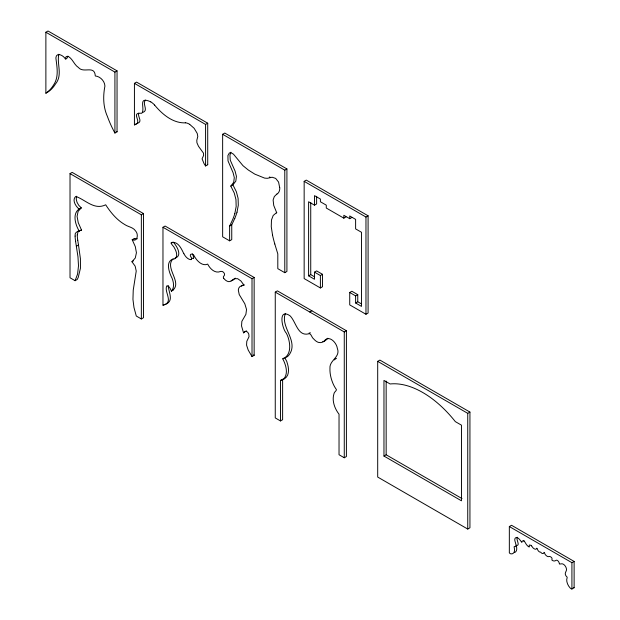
<?xml version="1.0" encoding="UTF-8"?>
<svg xmlns="http://www.w3.org/2000/svg" width="620" height="620" viewBox="0 0 620 620"><rect width="100%" height="100%" fill="white"/><g stroke="black" fill="none" stroke-linecap="round" stroke-linejoin="round"><path stroke-width="0.93" d="M75.144 236.104C74.214 231.585 78.771 231.206 81.561 230.19L78.228 222.603L77.081 216.372L78.128 211.312L81.305 207.894L78.709 205.267L76.965 202.159L76.206 198.865L76.686 196.222M77.275 234.871L78.29 230.958M67.96 56.126C65.356 63.108 63.976 54.606 68.681 56.676C72.889 59.334 74.206 64.829 78.477 67.526C83.553 73.718 94.674 64.759 95.294 75.981C99.812 76.252 104.71 80.809 104.919 86.056C102.967 96.17 103.075 106.764 107.415 116.467A69.401 40.068 60 0 0 114.925 133.044L117.048 131.82L117.048 70.858L48.019 31L45.88 32.232L45.88 93.194L48.019 91.962A69.378 40.06 60 0 0 55.474 83.987C62.899 75.183 56.66 63.837 58.815 54.265M234.856 213.427L236.166 206.46L235.956 199.555L234.244 192.998L230.795 186.093L233.686 182.334L234.306 177.583L233.112 172.771L228.021 160.906L227.92 155.527L229.392 152.908L231.159 152.822L233.476 154.179L243.009 165.71L248.287 170.004L254.812 174.127L264.624 178.111L267.375 178.32L272.118 177.227L275.675 178.397L278.582 182.071L279.667 187.635M236.995 212.195L238.297 205.228L238.096 198.33L236.375 191.766L232.926 184.861L235.817 181.102L236.437 176.351L235.096 171.151L230.26 160.161L229.942 155.116L230.896 152.225M168.175 285.487C168.787 293.361 175.065 302.335 162.967 305.156L162.967 227.276L165.098 226.044L254.146 277.458L254.146 355.338L252.015 356.57L248.171 349.998L246.566 345.138L246.791 341.318L249.023 336.73L248.798 334.11L247.713 332.243L246.272 331.351L244.822 331.56L243.544 332.847L241.537 325.95L241.854 321.346L245.884 314.379L246.535 309.473L244.807 303.769L239.219 294.562L238.312 290.067L238.793 288.052L239.932 286.587L241.761 285.665L244.148 285.401L240.893 280.961L237.638 278.682L234.445 278.713L231.175 281.062M234.779 218.411L231.748 224.858L231.748 239.607L229.617 240.831L222.642 236.809L222.642 134.284L224.773 133.052L286.913 168.927L286.913 271.452L284.781 272.684L277.806 268.662L277.806 253.913L274.776 243.962M229.617 240.831L229.617 226.091L232.647 219.635A100.502 58.024 60 0 0 234.871 213.435M137.376 238.762L134.331 238.506L132.2 239.738L135.307 246.613L136.423 252.735L135.284 258.005L131.952 261.749L135.152 266.143L136.23 271.072L133.238 290.137L132.951 299.375L133.974 307.481L136.284 316.022L141.352 318.951L143.491 317.719L143.491 213.567L72.153 172.383L70.021 173.616L70.021 277.768L75.098 280.697L77.585 274.071L78.5 265.779L77.965 256.742L75.601 241.451M138.717 113.173C137.322 116.49 142.925 121.512 137.648 123.279A32.224 18.608 60 0 1 136.787 123.582M243.544 332.847L246.342 330.793M241.312 286.161L244.024 284.402M162.967 305.156C174.453 302.568 163.564 291.555 166.873 285.836C169.5 285.967 170.516 289.183 171.438 291.214C174.584 287.626 173.678 282.333 172.097 278.256C169.066 272.482 164.625 259.951 174.732 258.78C176.785 257.688 176.94 254.975 176.46 252.96C176.103 251.302 175.413 249.736 174.584 248.263C174.081 246.047 169.438 243.482 172.251 242.249M171.438 291.214C184.109 283.387 163.703 267.856 173.112 258.858M334.304 359.91L335.714 358.755M233.306 279.829L235.29 278.132M276.311 213.024L276.807 212.567M285.44 313.387C279.752 327.058 299.522 341.38 288.812 355.276C288.021 356.252 286.967 357.058 285.75 357.415C284.038 358.019 287.106 360.933 287.099 362.607C288.207 365.862 288.858 369.381 288.269 372.806C287.866 376.875 284.231 379.742 280.488 380.417L280.488 420.941L282.619 419.709L282.619 379.184L283.294 379.122M283.666 379.068C288.672 373.38 285.812 364.793 282.79 358.833L284.208 358.011M145.475 100.115C141.871 103.517 148.738 110.507 142.91 112.375M327.825 338.257C325.523 340.798 322.012 343.519 318.385 342.38C316.541 341.744 315.022 340.426 313.736 339.001C311.604 337.76 311.023 332.483 308.566 333.847C297.561 336.59 295.934 321.3 289.865 315.658C277.605 307.69 282.162 328.949 286.363 333.219C290.292 340.737 292.493 354.989 282.79 358.833M324.043 341.233C328.786 334.288 336.621 342.596 337.327 348.332C340.829 357.143 329.344 360.104 329.956 368.203C329.739 373.224 330.855 378.239 332.731 382.881C333.692 385.229 334.893 387.485 336.397 389.531C336.66 390.755 334.172 391.995 333.978 393.7C331.723 400.76 334.676 408.572 339.031 414.214L339.031 454.747L344.271 457.769L346.402 456.537L346.402 330.724L277.388 290.873L275.257 292.105L275.257 417.919L280.488 420.941M276.915 193.998L274.311 196.555L273.118 199.989L273.738 205.453L276.629 212.559L273.18 215.481L271.467 220.054L271.258 226.726L272.56 235.189M336.404 358.337L335.893 358.662M81.305 207.894C71.37 211.776 75.152 224.703 79.43 231.423M45.88 32.232L114.917 72.091L117.048 70.858M150.761 101.92A33.426 19.297 60 0 0 150.296 101.633C137.322 95.968 145.638 109.004 141.724 113.29C130.053 112.135 142.437 121.76 135.517 124.511A32.224 18.608 60 0 1 134.431 124.883L134.431 83.351L136.563 82.119L207.715 123.202L207.715 164.734L205.584 165.958A29.256 16.895 60 0 1 204.088 163.696L202.074 158.844L203.631 155.372L203.476 153.117L198.501 146.297L196.928 142.763L196.804 140.306L197.796 136.493L197.222 133.416L194.122 128.27L189.72 124.395M134.431 124.883L136.563 123.651M134.431 83.351L205.584 124.434L207.715 123.202M76.369 246.249L78.5 245.016L77.733 240.219M70.021 173.616L141.352 214.799L143.491 213.567M230.795 186.093L232.926 184.861M75.098 280.697L77.229 279.465L78.228 277.427L80.445 268.235L80.414 258.687L78.5 245.016M222.642 134.284L284.781 170.159L286.913 168.927M131.952 261.749L133.37 260.927M316.626 196.308L316.626 203.926L314.495 205.158L308.605 201.756L308.605 275.853L314.495 279.256L314.495 272.149L316.626 270.917L322.524 274.319L322.524 286.719L320.393 287.951L304.156 278.574L304.156 181.342L306.288 180.11L368.094 215.799L368.094 313.03L365.963 314.262L349.726 304.885L349.726 292.485L351.858 291.253L357.756 294.655L357.756 301.769L361.437 303.893M229.617 226.091L231.748 224.858M314.495 205.158L314.495 195.633L320.393 199.036L320.393 201.756L326.283 205.158L326.283 208.033L343.837 218.162L345.968 216.93M343.837 218.162L343.837 215.287L349.726 218.69L351.858 217.457M162.967 227.276L252.015 278.69L254.146 277.458M304.156 181.342L365.963 217.031L368.094 215.799M308.605 275.853L310.736 274.621L314.418 276.745M314.495 272.149L320.393 275.551L322.524 274.319M309.76 312.031L311.891 310.798M349.726 292.485L355.617 295.887L357.756 294.655M355.617 295.887L355.617 302.994L357.756 301.769M275.257 292.105L344.271 331.948L346.402 330.724M280.488 380.417L281.914 379.595M377.696 361.351L379.889 360.088L469.937 412.075L469.937 527.783L467.743 529.054L377.696 477.059L377.696 361.351L467.743 413.339L469.937 412.075M383.966 456.064L461.474 500.813L461.474 425.173L455.328 421.623A90.528 52.266 60 0 0 390.112 383.974L383.966 380.424L383.966 456.064L386.159 454.793L462.001 498.581M509.338 526.55L511.531 525.279L574.12 561.418L574.12 587.729L571.919 589A3.301 1.907 60 0 1 570.16 587.985A7.905 4.565 60 0 1 567.114 577.832A0.876 0.504 60 0 0 566.634 576.577A2.03 1.17 60 0 1 565.696 575.337A2.914 1.682 60 0 1 565.37 573.05A24.343 14.059 60 0 1 566.215 570.927A4.325 2.496 60 0 0 565.083 565.82A4.573 2.643 60 0 0 561.619 563.82A38.734 22.359 60 0 1 559.38 564.006A3.038 1.751 60 0 0 558.256 561.208A2.635 1.519 60 0 0 555.954 560.379A8.099 4.681 60 0 1 554.125 560.968A5.487 3.17 60 0 1 552.079 560.232L551.839 559.767A2.333 1.349 60 0 0 551.986 558.465A1.186 0.682 60 0 0 551.436 557.465A3.844 2.224 60 0 0 548.832 556.558A3.394 1.961 60 0 1 547.259 556.318A6.022 3.48 60 0 1 545.724 555.086A2.666 1.542 60 0 1 544.562 552.753L543.996 552.35A3.046 1.759 60 0 1 540.625 552.125A3.046 1.759 60 0 1 537.284 548.553L536.703 548.212A2.666 1.542 60 0 1 535.533 549.204A6.022 3.48 60 0 1 533.998 548.661A3.394 1.961 60 0 1 532.433 547.088A3.844 2.224 60 0 0 529.829 544.988A1.186 0.682 60 0 0 529.271 545.352A2.333 1.349 60 0 0 529.418 546.825L529.178 547.003A5.487 3.17 60 0 1 527.132 545.383A8.099 4.681 60 0 1 525.303 542.686A2.635 1.519 60 0 0 523.009 540.857A3.038 1.751 60 0 0 521.885 542.353A38.734 22.359 60 0 1 519.645 539.586A4.573 2.643 60 0 0 516.173 537.587A4.325 2.496 60 0 0 515.05 541.384A24.343 14.059 60 0 1 515.894 544.484A2.914 1.682 60 0 1 515.569 546.398A2.046 1.186 60 0 1 514.623 546.553A0.876 0.504 60 0 0 514.166 547.259A7.905 4.565 60 0 1 511.105 553.893A3.301 1.907 60 0 1 509.338 552.87L509.338 526.55L571.919 562.681L574.12 561.418M170.833 243.071C177.591 240.064 181.567 248.938 183.807 253.712M193.324 258.261L192.82 258.385A7.82 4.518 60 0 1 191.859 258.199M310.364 332.754L309.039 333.111M191.107 259.532L190.573 259.617A7.882 4.549 60 0 1 183.908 253.681M175.096 258.067C182.807 255.882 176.646 245.59 173.135 242.033M323.594 341.333L322.726 341.457M269.956 177.018L269.351 177.103M531.48 545.763L531.619 545.554A2.333 1.349 60 0 1 531.534 545.29M185.365 122.876C172.786 123.264 162.285 114.274 154.651 105.144M80.887 230.097L81.561 230.19M132.2 239.738C137.725 242.172 138.585 234.019 135.664 231.059C133.215 227.106 128.014 226.959 124.496 224.394C116.583 219.72 110.639 212.412 105.687 204.794C94.155 210.552 85.25 199.485 75.71 196.447C71.68 199.911 75.795 206.553 79.174 209.126M355.617 302.994L361.514 306.396L361.514 232.299L355.617 228.896L355.617 219.371L349.726 215.969L349.726 218.69M65.487 59.194C63.852 55.645 56.443 51.545 55.87 57.877C56.924 66.991 59.194 77.074 53.382 85.273A69.378 40.06 60 0 1 45.872 93.178M253.743 354.795L254.146 355.338M223.789 278.31L224.293 279.015A7.82 4.518 60 0 0 231.051 280.883M134.331 238.506L134.618 239.018M173.275 289.238L173.569 289.982M192.494 253.859L193.347 256.269A1.821 1.054 60 0 1 193.401 258.385M571.919 562.681L571.919 589M467.743 413.339L467.743 529.054M386.159 381.075L386.159 454.793M365.963 217.031L365.963 314.262M344.271 331.948L344.271 457.769M320.393 275.551L320.393 287.951M310.736 202.446L310.736 274.621M284.781 170.159L284.781 272.684M252.015 278.69L252.015 356.57M205.584 124.434L205.584 165.958M141.352 214.799L141.352 318.951M114.917 72.091L114.917 133.044M77.764 240.227A37.239 21.498 60 0 1 77.229 234.848M75.632 241.459A37.239 21.498 60 0 1 75.09 236.073M237.011 212.21A100.502 58.024 60 0 1 234.763 218.395M279.814 187.721A13.687 7.897 60 0 1 276.962 194.083M274.792 243.97A100.51 58.032 60 0 1 272.544 235.189M207.715 164.726A29.256 16.895 60 0 1 207.491 164.401M150.768 101.843A16.105 9.292 60 0 1 154.675 105.09M185.318 122.721A17.608 10.168 60 0 1 189.72 124.333M233.205 279.682A7.882 4.549 60 0 1 231.469 280.442M223.712 278.349A1.821 1.054 60 0 1 223.743 276.249C226.129 274.505 223.13 270.576 220.689 271.405C215.101 273.931 209.994 268.724 207.685 264.12C202.538 266.515 197.028 261.113 194.517 256.502C193.363 252.797 188.139 253.425 191.216 257.494A1.845 1.069 60 0 1 191.177 259.664M117.056 131.812A69.401 40.068 60 0 1 116.87 131.463M517.212 537.23A4.325 2.496 60 0 0 517.243 540.113A24.343 14.059 60 0 1 518.087 543.213A2.914 1.682 60 0 1 517.762 545.127A2.046 1.186 60 0 1 517.506 545.313L517.437 545.337A2.03 1.17 60 0 1 516.824 545.282M523.885 540.865A38.734 22.359 60 0 0 524.078 541.089A3.038 1.751 60 0 1 524.086 540.872M574.12 587.737A3.301 1.907 60 0 1 573.236 587.427M514.554 552.521A7.905 4.565 60 0 0 516.344 545.988A0.876 0.504 60 0 1 516.53 545.275"/></g></svg>
